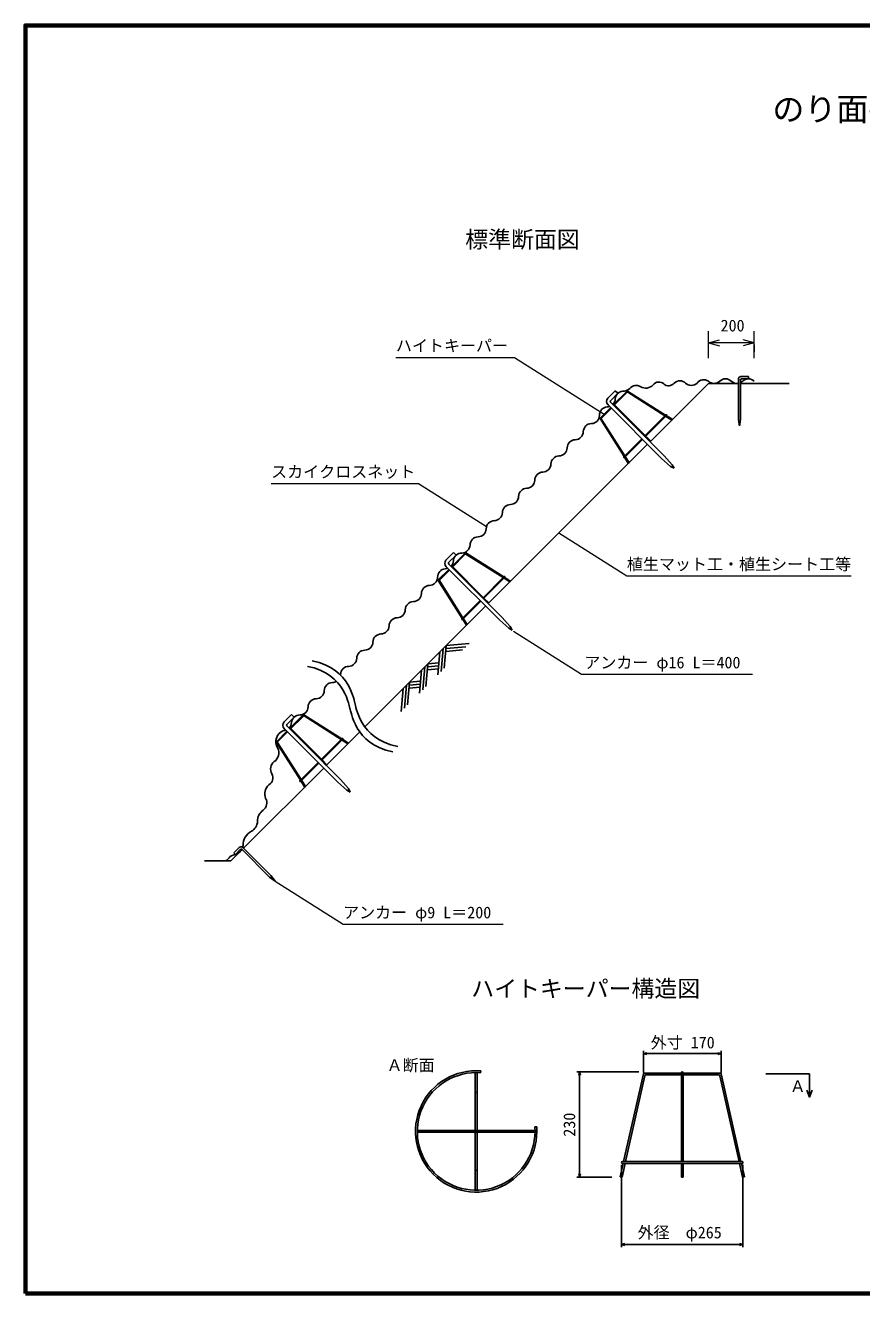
# Model space of a CAD drawing. Units: millimetres, scale not verified. Extents: x 400 to 16400, y 400 to 11650.
# Drawn here: x 400 to 7706, y 400 to 11480 of the extents above; entities that cross this region are included whole.
import ezdxf
from ezdxf.enums import TextEntityAlignment as Align

# ---------------------------------------------------------------- set-up
doc = ezdxf.new("R2010")
doc.units = ezdxf.units.MM
doc.header["$LTSCALE"] = 40
doc.layers.add('C-BMK-HTXT', color=7, linetype='Continuous')
doc.layers.add('C-TTL-TXT', color=7, linetype='Continuous')
for name, color, linetype, lineweight in [('C-STR', 7, 'Continuous', 25), ('C-STR-DIM', 1, 'Continuous', 13), ('C-STR-HTXT', 1, 'Continuous', 13), ('C-TTL-LINE', 2, 'Continuous', 70)]:
    doc.layers.add(name, color=color, linetype=linetype, lineweight=lineweight)
doc.styles.add('ＭＳ ゴシック', font='')
doc.styles.get('ＭＳ ゴシック').set_extended_font_data('MS Gothic')

msp = doc.modelspace()

# ---------------------------------------------------------------- linework, layer by layer
at = {"layer": 'C-STR'}
for p, q in [((6366.48, 8352.14), (5857.34, 7843)), ((6366.48, 8352.14), (6606.48, 8352.14)), ((6606.48, 8352.14), (6628.48, 8352.14)), ((6628.48, 8393.78), (6628.48, 8042.36)), ((6646.48, 8382.36), (6646.48, 8042.36)), ((6646.48, 8352.14), (7073.35, 8352.14)), ((6651.52, 8411.55), (6717.41, 8411.55)), ((6717.41, 8392.33), (6657.29, 8392.33)), ((6666.48, 8352.14), (6726.48, 8352.14)), ((6717.41, 8392.33), (6717.41, 8411.55)), ((5488.73, 8223.17), (5553.66, 8288.11)), ((5512.02, 8201.21), (5576.29, 8265.48)), ((5536.11, 8164.24), (5656.48, 8284.6)), ((5657.61, 8274.42), (5541.77, 8158.58)), ((5576.29, 8265.48), (5553.66, 8288.11)), ((5993.2, 8075.02), (5661.45, 8285.15)), ((5987.4, 8069.23), (5662.58, 8274.97)), ((5421.43, 8049.56), (5513.49, 8141.61)), ((5519.14, 8135.95), (5431.62, 8048.43)), ((5490, 8165.1), (5957.7, 7697.39)), ((5512.62, 8187.73), (5980.33, 7720.02)), ((5540.58, 8171.12), (5541.78, 8169.91)), ((5547.44, 8164.25), (5814.93, 7896.76)), ((5631.01, 7712.84), (5420.88, 8044.59)), ((5636.81, 7718.64), (5431.07, 8043.46)), ((5809.26, 7891.09), (5987.4, 8069.23)), ((5814.93, 7885.45), (5994.33, 8064.84)), ((6046.45, 8031.83), (5987.4, 8069.23)), ((5993.2, 8075.02), (5996.66, 8078.49)), ((6050.73, 8038.58), (5993.2, 8075.02)), ((6000.63, 8071.14), (6002.32, 8072.83)), ((6050.73, 8038.58), (6046.45, 8031.83)), ((6634.48, 7992.36), (6628.48, 8042.36)), ((6634.48, 7992.36), (6628.48, 8042.36)), ((6634.48, 7992.36), (6637.48, 7982.36)), ((6634.48, 7992.36), (6637.48, 7982.36)), ((6637.48, 7982.36), (6640.48, 7992.36)), ((6637.48, 7982.36), (6640.48, 7992.36)), ((6640.48, 7992.36), (6646.48, 8042.36)), ((6640.48, 7992.36), (6646.48, 8042.36)), ((5636.81, 7718.64), (5786.63, 7868.46)), ((5814.93, 7885.45), (5857.36, 7843.02)), ((5820.59, 7891.1), (5863.02, 7848.68)), ((5834.72, 7820.38), (4443.15, 6428.81)), ((5641.2, 7711.71), (5792.29, 7862.8)), ((5857.36, 7843.02), (5863.02, 7848.68)), ((5627.55, 7709.38), (5631.01, 7712.84)), ((5667.45, 7655.31), (5631.59, 7711.93)), ((5633.21, 7703.72), (5635.4, 7705.91)), ((5674.21, 7659.59), (5636.81, 7718.64)), ((5674.21, 7659.59), (5667.45, 7655.31)), ((6036.35, 7627.23), (5957.7, 7697.39)), ((6050.5, 7641.37), (5980.33, 7720.02)), ((6036.35, 7627.23), (6067, 7610.73)), ((6067, 7610.73), (6050.5, 7641.37)), ((4074.53, 6808.98), (4139.47, 6873.91)), ((4121.91, 6750.04), (4242.28, 6870.4)), ((4162.09, 6851.28), (4139.47, 6873.91)), ((4579, 6660.82), (4247.25, 6870.95)), ((4097.82, 6787.01), (4162.09, 6851.28)), ((4098.43, 6773.53), (4566.13, 6305.82)), ((4243.41, 6860.22), (4127.57, 6744.38)), ((4573.2, 6655.03), (4248.38, 6860.77)), ((4007.24, 6635.36), (4099.29, 6727.41)), ((4104.94, 6721.75), (4017.42, 6634.23)), ((4075.8, 6750.9), (4543.51, 6283.19)), ((4120.71, 6751.25), (4395.06, 6476.89)), ((4120.71, 6751.25), (4395.06, 6476.89)), ((4120.71, 6751.25), (4395.06, 6476.89)), ((4126.38, 6756.92), (4127.59, 6755.71)), ((4133.24, 6750.05), (4400.73, 6482.56)), ((4395.06, 6476.89), (4573.2, 6655.03)), ((4400.72, 6471.23), (4580.13, 6650.64)), ((4632.25, 6617.63), (4573.2, 6655.03)), ((4579, 6660.82), (4582.46, 6664.29)), ((4636.53, 6624.39), (4579, 6660.82)), ((4585.92, 6656.44), (4588.12, 6658.63)), ((4216.81, 6298.64), (4006.69, 6630.39)), ((4222.61, 6304.44), (4016.87, 6629.26)), ((4636.53, 6624.39), (4632.25, 6617.63)), ((4222.21, 6304.04), (4372.44, 6454.26)), ((4227, 6297.51), (4378.09, 6448.61)), ((4406.39, 6476.9), (4448.82, 6434.48)), ((4443.16, 6428.82), (4448.82, 6434.48)), ((4420.52, 6406.18), (3405.76, 5391.42)), ((4213.35, 6295.18), (4216.81, 6298.64)), ((4253.25, 6241.11), (4216.81, 6298.64)), ((4219.01, 6289.52), (4221.2, 6291.71)), ((4260.01, 6245.39), (4222.61, 6304.44)), ((4260.01, 6245.39), (4253.25, 6241.11)), ((4622.16, 6213.03), (4543.51, 6283.19)), ((4636.3, 6227.17), (4566.13, 6305.82)), ((4622.16, 6213.03), (4652.8, 6196.53)), ((4652.8, 6196.53), (4636.3, 6227.17)), ((4020.72, 6006.38), (4003.29, 5807.14)), ((4049.01, 6034.67), (4031.58, 5835.43)), ((4077.29, 6062.95), (4059.86, 5863.71)), ((4072.74, 6010.93), (4219.96, 6023.81)), ((4075.02, 6036.94), (4248.25, 6052.1)), ((4077.29, 6062.95), (4276.53, 6080.38)), ((3888.91, 5874.57), (3871.48, 5675.33)), ((3917.19, 5902.85), (3899.76, 5703.61)), ((3914.91, 5876.84), (4010.12, 5885.17)), ((3917.19, 5902.85), (4012.39, 5911.18)), ((3860.62, 5846.28), (3843.19, 5647.04)), ((3912.64, 5850.83), (4007.84, 5859.16)), ((3700.52, 5686.18), (3683.09, 5486.94)), ((3728.8, 5714.46), (3711.37, 5515.23)), ((3757.09, 5742.75), (3739.66, 5543.51)), ((3752.54, 5690.73), (3847.74, 5699.06)), ((3754.81, 5716.74), (3850.02, 5725.07)), ((3757.09, 5742.75), (3852.29, 5751.08)), ((2660.32, 5394.76), (2725.25, 5459.69)), ((2683.61, 5372.8), (2747.88, 5437.07)), ((2707.7, 5335.82), (2828.07, 5456.19)), ((2829.19, 5446), (2713.36, 5330.17)), ((2747.88, 5437.07), (2725.25, 5459.69)), ((3164.78, 5246.61), (2833.03, 5456.74)), ((3158.99, 5240.81), (2834.16, 5446.56)), ((2661.58, 5336.69), (3129.29, 4868.98)), ((2684.21, 5359.31), (3151.92, 4891.61)), ((2706.49, 5337.03), (2980.85, 5062.68)), ((2706.49, 5337.03), (2980.85, 5062.68)), ((2712.16, 5342.71), (2713.37, 5341.5)), ((2719.03, 5335.84), (2986.52, 5068.35)), ((2802.6, 4884.43), (2592.47, 5216.18)), ((2593.02, 5221.15), (2685.07, 5313.2)), ((2808.4, 4890.23), (2602.66, 5215.05)), ((2690.73, 5307.54), (2603.21, 5220.02)), ((2980.85, 5062.68), (3158.99, 5240.81)), ((2986.51, 5057.02), (3165.91, 5236.43)), ((3321.49, 5307.15), (3028.93, 5014.59)), ((3218.03, 5203.41), (3158.99, 5240.81)), ((3164.78, 5246.61), (3168.25, 5250.07)), ((3222.31, 5210.17), (3164.78, 5246.61)), ((3171.71, 5242.22), (3173.9, 5244.42)), ((3222.31, 5210.17), (3218.03, 5203.41)), ((3006.31, 4991.97), (2306.27, 4291.93)), ((2808.4, 4890.23), (2958.22, 5040.05)), ((2812.79, 4883.3), (2963.88, 5034.39)), ((2986.52, 5057.03), (3028.95, 5014.61)), ((2992.18, 5062.69), (3034.6, 5020.26)), ((3028.95, 5014.61), (3034.6, 5020.26)), ((2799.14, 4880.96), (2802.6, 4884.43)), ((2839.04, 4826.9), (2802.6, 4884.43)), ((2804.79, 4875.31), (2806.99, 4877.5)), ((2845.8, 4831.18), (2808.4, 4890.23)), ((3222.08, 4812.96), (3151.92, 4891.61)), ((2845.8, 4831.18), (2839.04, 4826.9)), ((3207.94, 4798.81), (3129.29, 4868.98)), ((3207.94, 4798.81), (3238.58, 4782.31)), ((3238.58, 4782.31), (3222.08, 4812.96)), ((2293.54, 4279.2), (2194.13, 4179.79)), ((2268.42, 4297.2), (2221.83, 4250.6)), ((2235.42, 4237.01), (2221.83, 4250.6)), ((2235.42, 4237.01), (2277.93, 4279.52)), ((2292.63, 4280.12), (2533.04, 4039.7)), ((2297.28, 4300.92), (2545.77, 4052.43)), ((2194.13, 4179.79), (1963.7, 4179.79)), ((2572.64, 4008.59), (2533.04, 4039.7)), ((2572.64, 4008.59), (2533.04, 4039.7)), ((2576.88, 4012.83), (2545.77, 4052.43)), ((2576.88, 4012.83), (2545.77, 4052.43)), ((2581.83, 4003.64), (2572.64, 4008.59)), ((2581.83, 4003.64), (2572.64, 4008.59)), ((2576.88, 4012.83), (2581.83, 4003.64)), ((2576.88, 4012.83), (2581.83, 4003.64)), ((4330.2, 1825.19), (4330.2, 2331.13)), ((4346.2, 1825.19), (4346.2, 2331.13)), ((4376.98, 2329.72), (4378.19, 2345.68)), ((6130.9, 2329.84), (6130.9, 1553.84)), ((6146.9, 2329.84), (6146.9, 1553.84)), ((5626.69, 1553.84), (5798.69, 2320.17)), ((5643.09, 1553.84), (5811.5, 2304.17)), ((5806.5, 2326.42), (6130.9, 2326.42)), ((6130.9, 2310.42), (5819.31, 2310.42)), ((6146.9, 2326.42), (6471.3, 2326.42)), ((6458.49, 2310.42), (6146.9, 2310.42)), ((6634.71, 1553.84), (6466.3, 2304.17)), ((6651.1, 1553.84), (6479.11, 2320.17)), ((4852.14, 1825.19), (3824.27, 1825.19)), ((4852.14, 1809.19), (3824.27, 1809.19)), ((4330.2, 1303.25), (4330.2, 1809.19)), ((4346.2, 1303.25), (4346.2, 1809.19)), ((4850.74, 1855.97), (4866.69, 1857.18)), ((5616.9, 1553.84), (6660.9, 1553.84)), ((5596.87, 1420.95), (5623.1, 1537.84)), ((5612.48, 1417.44), (5639.5, 1537.84)), ((5616.9, 1537.84), (6660.9, 1537.84)), ((6130.9, 1537.84), (6130.9, 1417.84)), ((6146.9, 1537.84), (6146.9, 1417.84)), ((6665.32, 1417.44), (6638.3, 1537.84)), ((6680.93, 1420.95), (6654.69, 1537.84)), ((5612.48, 1417.44), (5596.87, 1420.95)), ((6130.9, 1417.84), (6146.9, 1417.84)), ((6680.93, 1420.95), (6665.32, 1417.44))]:
    msp.add_line(p, q, dxfattribs=at)
at = {"layer": 'C-STR', "color": 2}
msp.add_line((3405.76, 5391.42), (3366.12, 5351.78), dxfattribs=at)
at = {"layer": 'C-STR', "color": 1}
for p, q in [((5798.69, 2332.16), (5798.69, 2521.38)), ((5798.69, 2497.38), (5827.67, 2505.14)), ((5798.69, 2497.38), (5827.67, 2489.61)), ((5798.69, 2497.38), (6478.69, 2497.38)), ((6478.69, 2497.38), (6449.72, 2505.14)), ((6478.69, 2497.38), (6449.72, 2489.61)), ((6478.69, 2332.16), (6478.69, 2521.38)), ((5758.78, 2337.84), (5218.04, 2337.84)), ((5242.04, 2337.84), (5234.28, 2308.86)), ((5242.04, 1417.84), (5242.04, 2337.84)), ((5242.04, 2337.84), (5249.81, 2308.86)), ((6868.98, 2320.17), (7250.34, 2320.17)), ((7250.34, 2116.67), (7274.2, 2176.45)), ((5242.04, 1417.84), (5234.28, 1446.82)), ((5242.04, 1417.84), (5249.81, 1446.82)), ((5608.96, 1525.84), (5608.96, 805.31)), ((6668.96, 1525.84), (6668.96, 805.31)), ((5521.93, 1417.84), (5218.04, 1417.84)), ((5608.96, 829.31), (5637.94, 837.08)), ((5608.96, 829.31), (5637.94, 821.55)), ((6668.96, 829.31), (6639.98, 821.55))]:
    msp.add_line(p, q, dxfattribs=at)
for points in [[(7250.34, 2320.17), (7250.34, 2116.67), (7226.48, 2176.45)], [(5608.96, 829.31), (6668.96, 829.31), (6639.98, 837.08)]]:
    msp.add_lwpolyline(points, dxfattribs=at)
at = {"layer": 'C-STR'}
for centre, radius, start, end in [((5735.87, 8262.1), 72.5, 56.60196, 140.78321), ((5819.23, 8394.34), 83.85, 238.78678, 319.5968), ((5934.08, 8298.26), 65.89, 49.00309, 140.71187), ((6019.74, 8392.83), 61.73, 226.57924, 321.51817), ((6118.06, 8301.92), 72.5, 46.39718, 133.60282), ((6218.06, 8406.92), 72.5, 226.39718, 313.60282), ((6326.57, 8311.61), 72.5, 56.60196, 143.8076), ((6416.48, 8424.64), 72.5, 226.39718, 313.60282), ((6516.48, 8319.64), 72.5, 46.39718, 133.60282), ((6616.48, 8424.64), 72.5, 226.39718, 279.52728), ((6651.83, 8387.32), 24.23, 90.74558, 164.52089), ((6656.48, 8382.36), 10, 85.32404, 180), ((6616.48, 8424.64), 72.5, 294.44334, 313.60282), ((6716.48, 8319.64), 72.5, 46.39718, 133.60282), ((5519.69, 8194.8), 42, 137.49393, 225), ((5519.69, 8194.8), 10, 140.11233, 225), ((5480.63, 8219.16), 72.5, 315.31326, 358.60282), ((5625.96, 8211.47), 73.09, 84.29482, 175.34771), ((5626.09, 8356.74), 72.5, 275.61407, 317.6837), ((5659.31, 8281.77), 4, 57.65, 135), ((5660.44, 8271.59), 4, 57.65, 135), ((5488.21, 8074.4), 72.51, 94.59743, 181.79409), ((5480.63, 8219.16), 72.5, 271.39718, 289.15667), ((5537.75, 8168.29), 4, 135, 225), ((5537.75, 8168.29), 4, 45, 135), ((5346.78, 7928.94), 72.5, 91.39718, 178.60282), ((5343.25, 8073.9), 72.5, 271.39718, 358.60282), ((5424.26, 8046.73), 4, 135, 212.35), ((5434.45, 8045.6), 4, 135, 212.35), ((5999.49, 8075.66), 4, 45, 135), ((5999.49, 8075.66), 4, 315, 45), ((5201.83, 7932.48), 72.5, 271.39718, 358.60282), ((5060.41, 7791.06), 72.5, 271.39718, 358.60282), ((5205.36, 7787.52), 72.5, 91.39718, 178.60282), ((4918.98, 7649.64), 72.5, 271.39718, 358.60282), ((5063.94, 7646.1), 72.5, 91.39718, 178.60282), ((5630.38, 7706.55), 4, 135, 225), ((5630.38, 7706.55), 4, 225, 315), ((4922.52, 7504.68), 72.5, 91.39718, 178.60282), ((4781.1, 7363.26), 72.5, 91.39718, 178.60282), ((4777.56, 7508.22), 72.5, 271.39718, 358.60282), ((4636.14, 7366.8), 72.5, 271.39718, 358.60282), ((4494.72, 7225.37), 72.5, 271.39718, 358.60282), ((4639.68, 7221.84), 72.5, 91.39718, 178.60282), ((4498.26, 7080.42), 72.5, 91.39718, 178.60282), ((4356.83, 6939), 72.5, 91.39718, 178.60282), ((4353.3, 7083.95), 72.5, 271.39718, 358.60282), ((4211.45, 6797.37), 72.71, 88.26955, 175.34141), ((4211.88, 6942.53), 72.5, 271.39718, 358.60282), ((4245.11, 6867.57), 4, 57.65, 135), ((4105.5, 6780.6), 42, 137.49393, 225), ((4105.5, 6780.6), 10, 140.11233, 225), ((4066.5, 6805.05), 72.5, 315.22707, 358.60282), ((4246.24, 6857.39), 4, 57.65, 135), ((3929.03, 6659.69), 72.5, 271.39718, 358.60282), ((4074.16, 6660.13), 72.68, 94.64856, 181.74225), ((4066.5, 6805.05), 72.5, 271.39718, 289.06086), ((4123.55, 6754.09), 4, 135, 225), ((4123.55, 6754.09), 4, 45, 135), ((4585.29, 6661.46), 4, 45, 135), ((4585.29, 6661.46), 4, 315, 45), ((3932.57, 6514.73), 72.5, 91.39718, 178.60282), ((4010.06, 6632.53), 4, 135, 212.35), ((4020.25, 6631.4), 4, 135, 212.35), ((3791.15, 6373.31), 72.5, 91.39718, 178.60282), ((3787.61, 6518.27), 72.5, 271.39718, 358.60282), ((3646.19, 6376.85), 72.5, 271.39718, 358.60282), ((3504.77, 6235.42), 72.5, 271.39718, 358.60282), ((3649.73, 6231.89), 72.5, 91.39718, 178.60282), ((4216.18, 6292.35), 4, 135, 225), ((4216.18, 6292.35), 4, 225, 315), ((3508.31, 6090.47), 72.5, 91.39718, 178.60282), ((3366.88, 5949.05), 72.5, 91.39718, 178.60282), ((3363.35, 6094), 72.5, 271.39718, 358.60282), ((3225.46, 5807.62), 72.5, 91.39718, 133.66045), ((3221.93, 5952.58), 72.5, 271.39718, 358.60282), ((3080.51, 5811.16), 72.5, 354.61706, 358.60282), ((3225.46, 5807.62), 72.5, 133.66045, 178.60282), ((2939.09, 5669.74), 72.5, 271.39718, 358.60282), ((3084.04, 5666.2), 72.5, 91.39718, 178.60282), ((3080.51, 5811.16), 72.5, 271.39718, 300.98632), ((2942.62, 5524.78), 72.5, 91.39718, 178.60282), ((2797.14, 5383.17), 72.7, 88.19364, 175.27075), ((2797.66, 5528.32), 72.5, 271.39718, 358.60282), ((2830.89, 5453.36), 4, 57.65, 135), ((2832.02, 5443.18), 4, 57.65, 135), ((2690.45, 5222.58), 102.58, 110.83096, 213.63346), ((2691.28, 5366.38), 42, 137.49393, 225), ((2652.21, 5390.93), 72.5, 271.39718, 289.04868), ((2691.28, 5366.38), 10, 140.11233, 225), ((2652.21, 5390.93), 72.5, 315.21612, 358.60282), ((2709.34, 5339.88), 4, 135, 225), ((2709.34, 5339.88), 4, 45, 135), ((2595.85, 5218.32), 4, 135, 212.35), ((2606.04, 5217.19), 4, 135, 212.35), ((3171.08, 5247.25), 4, 45, 135), ((3171.08, 5247.25), 4, 315, 45), ((2527.19, 5123.91), 88.39, 301.39443, 28.26611), ((2627.77, 4982.8), 85.34, 129.7136, 209.7842), ((2489.71, 4906.33), 72.5, 300.83809, 28.04373), ((2801.97, 4878.14), 4, 135, 225), ((2801.97, 4878.14), 4, 225, 315), ((2591.5, 4766.79), 100.75, 129.90242, 203.3577), ((2430.79, 4687.81), 78.59, 306.18352, 29.77402), ((2542.6, 4531.59), 113.52, 125.17927, 183.54224), ((2442.34, 4315.68), 140.92, 118.33267, 180.13065), ((2315.5, 4537.25), 114.5, 301.58308, 353.64382), ((2238.65, 4155.01), 79.45, 108.11561, 147.73188), ((2189.82, 4355.32), 127.11, 280.9419, 315.80865), ((2285.33, 4279.83), 24.23, 60.47911, 134.25442), ((2285.56, 4273.05), 10, 45, 139.67596), ((2228.95, 4317.12), 72.5, 314.09899, 330.0782), ((2228.95, 4317.12), 72.5, 345.55818, 358.60282), ((2130.43, 4227.94), 51.14, 289.68759, 323.36964), ((4338.2, 1817.19), 530, 85.67308, 4.327), ((4338.2, 1817.19), 514, 85.67308, 4.327), ((6138.9, 2329.84), 8, 90, 180), ((6138.9, 2329.84), 8, 0, 90), ((5806.5, 2318.42), 8, 90, 167.35), ((5819.31, 2302.42), 8, 90, 167.35), ((6458.49, 2302.42), 8, 12.65, 90), ((6471.3, 2318.42), 8, 12.65, 90), ((4338.2, 2149.19), 8, 0, 180), ((4006.2, 1817.19), 8, 90, 270), ((4670.2, 1817.19), 8, 270, 90), ((5616.9, 1545.84), 8, 90, 180), ((6660.9, 1545.84), 8, 0, 90), ((4338.2, 1485.19), 8, 180, 0), ((5616.9, 1545.84), 8, 180, 270), ((6660.9, 1545.84), 8, 270, 0)]:
    msp.add_arc(centre, radius, start, end, dxfattribs=at)
for points in [[(2863.78, 5880.25), (3201.8, 5819.21), (3228.94, 5515.08), (3236.96, 5507.07)], [(2906.63, 5927.33), (3244.66, 5866.29), (3271.8, 5562.16), (3279.81, 5554.15)], [(3652.99, 5180.97), (3314.97, 5242.01), (3287.82, 5546.14), (3279.81, 5554.15)], [(3610.14, 5133.89), (3272.11, 5194.93), (3244.97, 5499.06), (3236.96, 5507.07)]]:
    msp.add_open_spline(points, degree=3, dxfattribs=at)
at = {"layer": 'C-STR-DIM'}
for p, q in [((6366.48, 8572.14), (6366.48, 8809.31)), ((6766.48, 8572.14), (6766.48, 8809.31)), ((6366.48, 8707.21), (6463.07, 8733.09)), ((6766.48, 8707.21), (6366.48, 8707.21)), ((6366.48, 8707.21), (6463.07, 8681.33)), ((6766.48, 8707.21), (6669.88, 8733.09)), ((6766.48, 8707.21), (6669.88, 8681.33)), ((6766.48, 8689.31), (6766.48, 8627.21))]:
    msp.add_line(p, q, dxfattribs=at)
at = {"layer": 'C-STR-HTXT'}
for p, q in [((3637.17, 8579.55), (4672.24, 8579.55)), ((4672.24, 8579.55), (5454.93, 8084.09)), ((2546.92, 7477.81), (3835.58, 7477.81)), ((3835.58, 7477.81), (4429.08, 7102.11)), ((5060.94, 7046.6), (5654.43, 6670.9)), ((5654.43, 6670.9), (7614.43, 6670.9)), ((4664.65, 6187.34), (5258.15, 5811.64)), ((5258.15, 5811.64), (6752.75, 5811.64)), ((2581.83, 4003.64), (3175.33, 3627.94)), ((3175.33, 3627.94), (4575.33, 3627.94))]:
    msp.add_line(p, q, dxfattribs=at)
at = {"layer": 'C-TTL-LINE'}
msp.add_lwpolyline([(400, 400), (16400, 400), (16400, 11480), (400, 11480)], close=True, dxfattribs=at)

# ---------------------------------------------------------------- texts
at = {"layer": 'C-BMK-HTXT', "style": 'ＭＳ ゴシック'}
for s, p in [('植生マット工・植生シート工等', (5654.43, 6690.9)), ('アンカー φ16 L＝400 ', (5282.75, 5831.64)), ('アンカー φ9 L＝200 ', (3175.33, 3647.94)), ('外寸 170', (5863.08, 2511.93)), ('Ａ断面', (3555.44, 2313.52))]:
    msp.add_text(s, height=102.6, dxfattribs=at).set_placement(p, align=Align.BOTTOM_LEFT)
msp.add_text('230', height=102.6, rotation=90, dxfattribs=at).set_placement((5234.04, 1771.84), align=Align.BOTTOM_LEFT)
at = {"layer": 'C-STR-DIM', "color": 7, "style": 'ＭＳ ゴシック'}
for s, p in [('200', (6473.26, 8775.38)), ('外径\u3000φ265', (5748.1, 851.93))]:
    msp.add_text(s, height=102.6, dxfattribs=at).set_placement(p, align=Align.BOTTOM_LEFT)
at = {"layer": 'C-STR-HTXT', "color": 7, "style": 'ＭＳ ゴシック'}
for s, p in [('ハイトキーパー', (3637.17, 8599.55)), ('スカイクロスネット', (2546.92, 7497.81)), ('Ａ', (7077.85, 2129.65))]:
    msp.add_text(s, height=102.6, dxfattribs=at).set_placement(p, align=Align.BOTTOM_LEFT)
at = {"layer": 'C-TTL-TXT', "color": 3, "style": 'ＭＳ ゴシック'}
msp.add_text('のり面獣害対策工標準施工図', height=205.3, dxfattribs=at).set_placement((6925.48, 10584.18), align=Align.BOTTOM_LEFT)
at = {"layer": 'C-TTL-TXT', "style": 'ＭＳ ゴシック'}
msp.add_text('標準断面図', height=146.6, dxfattribs=at).set_placement((4242.53, 9610.55), align=Align.MIDDLE_LEFT)
msp.add_text('ハイトキーパー構造図', height=146.6, dxfattribs=at).set_placement((4295.18, 2947.6), align=Align.BOTTOM_LEFT)

doc.saveas('drawing.dxf')
